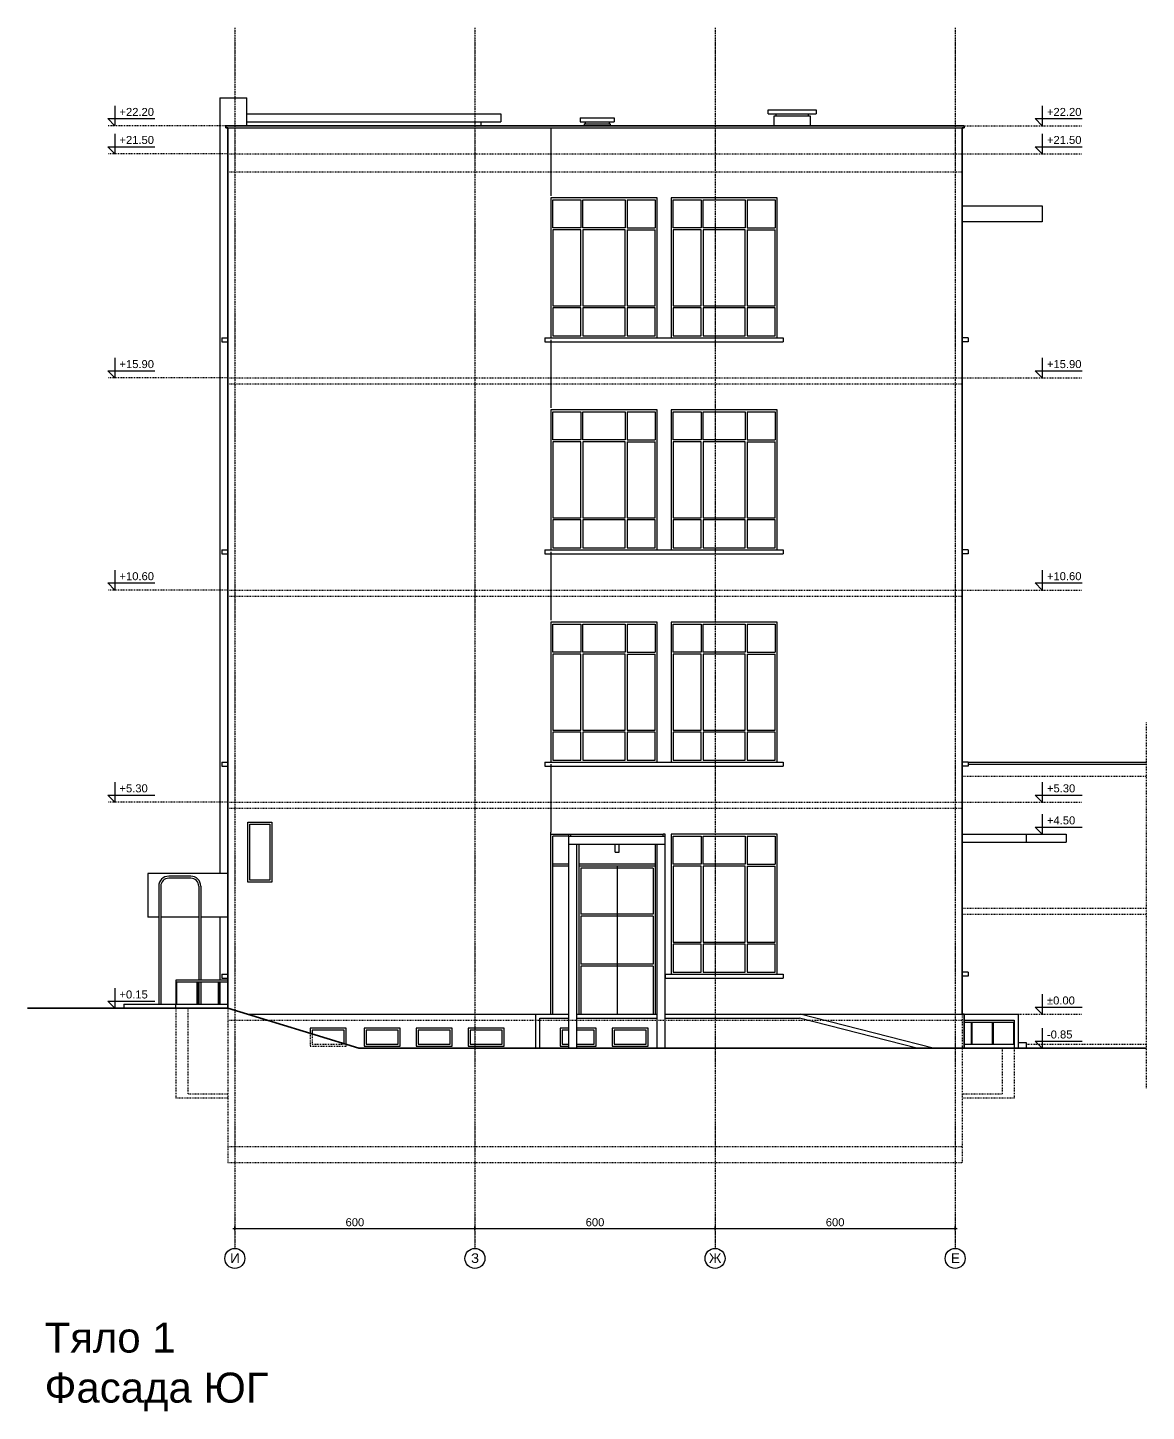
# Model space of a CAD drawing. Header units: inches. Extents: x -72385 to 39588, y -6525 to 66685.
# Drawn here: x -10819 to -8024, y 17634 to 21091 of the extents above; entities that cross this region are included whole.
import ezdxf

# ---------------------------------------------------------------- set-up
doc = ezdxf.new("R2010")
doc.units = ezdxf.units.IN
doc.header["$MEASUREMENT"] = 0
doc.linetypes.add('DashDot', pattern=[0.6, 0.4, -0.1, 0, -0.1])
doc.linetypes.add('Hidden', pattern=[0.4, 0.2, -0.2])
for name, color, linetype, lineweight in [('Надписи коти външни', 252, 'Continuous', 25), ('Надписи нива', 252, 'Continuous', 25), ('Надписи Оси', 252, 'Continuous', 25), ('Оси', 252, 'DashDot', 25), ('Фасади Разрези дебело', 7, 'Continuous', 35), ('Фасади Разрези пунктир', 253, 'Hidden', 25), ('Фасади Разрези средно', 252, 'Continuous', 30), ('Фасади Разрези тънко', 253, 'Continuous', 25)]:
    doc.layers.add(name, color=color, linetype=linetype, lineweight=lineweight)
doc.styles.add('Arial Regular', font='arial.ttf')
doc.styles.get("Standard").update_dxf_attribs({"font": 'arial.ttf'})
doc.dimstyles.new('Annotative', dxfattribs={"dimscale": 0, "dimtxt": 20, "dimasz": 5, "dimexe": 5, "dimexo": 5, "dimgap": 5, "dimtad": 1, "dimdec": 0, "dimzin": 0, "dimdsep": 46, "dimtxsty": 'Standard', "dimblk": 'ARCHTICK', "dimcen": 5, "dimdle": 5, "dimadec": 0, "dimazin": 0, "dimtfac": 1, "dimtdec": 0, "dimtofl": 0, "dimtmove": 0, "dimatfit": 3, "dimldrblk": 'ARCHTICK', "dimfxl": 5, "dimfxlon": 1, "dimtolj": 1, "dimtzin": 0, "dimarcsym": 1})

# ---------------------------------------------------------------- blocks, each defined once
blk = doc.blocks.new('_ArchTick')
at = {"color": 0, "linetype": 'ByBlock', "const_width": 0.15}
blk.add_lwpolyline([(-0.5, -0.5), (0.5, 0.5)], dxfattribs=at)
blk = doc.blocks.new('*D7028')
at = {"layer": 'Defpoints', "color": 0, "ltscale": 10, "transparency": 16777216}
for p in [(-8501.2, 18090.9), (-9101.2, 18040.9), (-8501.2, 18040.9)]:
    blk.add_point(p, dxfattribs=at)
at = {"layer": 'Надписи коти външни', "color": 0, "lineweight": -2, "ltscale": 10, "transparency": 16777216}
for p, q in [((-9106.2, 18090.9), (-8496.2, 18090.9)), ((-9101.2, 18085.9), (-9101.2, 18095.9)), ((-8501.2, 18085.9), (-8501.2, 18095.9))]:
    blk.add_line(p, q, dxfattribs=at)
at = {"layer": 'Надписи коти външни', "color": 0, "lineweight": -2, "ltscale": 10, "transparency": 16777216, "xscale": 5, "yscale": 5, "zscale": 5, "rotation": 180}
blk.add_blockref('_ArchTick', (-9101.2, 18090.9), dxfattribs=at)
at = {"layer": 'Надписи коти външни', "color": 0, "lineweight": -2, "ltscale": 10, "transparency": 16777216, "xscale": 5, "yscale": 5, "zscale": 5}
blk.add_blockref('_ArchTick', (-8501.2, 18090.9), dxfattribs=at)
at = {"layer": 'Надписи коти външни', "color": 0, "ltscale": 10, "transparency": 16777216, "insert": (-8801.2, 18106.1), "char_height": 20, "attachment_point": 5}
blk.add_mtext('\\A1;600', dxfattribs=at)
blk = doc.blocks.new('*D7029')
at = {"layer": 'Defpoints', "color": 0, "ltscale": 10, "transparency": 16777216}
for p in [(-9101.2, 18090.9), (-9701.2, 18040.9), (-9101.2, 18040.9)]:
    blk.add_point(p, dxfattribs=at)
at = {"layer": 'Надписи коти външни', "color": 0, "lineweight": -2, "ltscale": 10, "transparency": 16777216}
for p, q in [((-9706.2, 18090.9), (-9096.2, 18090.9)), ((-9701.2, 18085.9), (-9701.2, 18095.9)), ((-9101.2, 18085.9), (-9101.2, 18095.9))]:
    blk.add_line(p, q, dxfattribs=at)
at = {"layer": 'Надписи коти външни', "color": 0, "lineweight": -2, "ltscale": 10, "transparency": 16777216, "xscale": 5, "yscale": 5, "zscale": 5, "rotation": 180}
blk.add_blockref('_ArchTick', (-9701.2, 18090.9), dxfattribs=at)
at = {"layer": 'Надписи коти външни', "color": 0, "lineweight": -2, "ltscale": 10, "transparency": 16777216, "xscale": 5, "yscale": 5, "zscale": 5}
blk.add_blockref('_ArchTick', (-9101.2, 18090.9), dxfattribs=at)
at = {"layer": 'Надписи коти външни', "color": 0, "ltscale": 10, "transparency": 16777216, "insert": (-9401.2, 18106.1), "char_height": 20, "attachment_point": 5}
blk.add_mtext('\\A1;600', dxfattribs=at)
blk = doc.blocks.new('*D7030')
at = {"layer": 'Defpoints', "color": 0, "ltscale": 10, "transparency": 16777216}
for p in [(-9701.2, 18090.9), (-10301.2, 18040.9), (-9701.2, 18040.9)]:
    blk.add_point(p, dxfattribs=at)
at = {"layer": 'Надписи коти външни', "color": 0, "lineweight": -2, "ltscale": 10, "transparency": 16777216}
for p, q in [((-10306.2, 18090.9), (-9696.2, 18090.9)), ((-10301.2, 18085.9), (-10301.2, 18095.9)), ((-9701.2, 18085.9), (-9701.2, 18095.9))]:
    blk.add_line(p, q, dxfattribs=at)
at = {"layer": 'Надписи коти външни', "color": 0, "lineweight": -2, "ltscale": 10, "transparency": 16777216, "xscale": 5, "yscale": 5, "zscale": 5, "rotation": 180}
blk.add_blockref('_ArchTick', (-10301.2, 18090.9), dxfattribs=at)
at = {"layer": 'Надписи коти външни', "color": 0, "lineweight": -2, "ltscale": 10, "transparency": 16777216, "xscale": 5, "yscale": 5, "zscale": 5}
blk.add_blockref('_ArchTick', (-9701.2, 18090.9), dxfattribs=at)
at = {"layer": 'Надписи коти външни', "color": 0, "ltscale": 10, "transparency": 16777216, "insert": (-10001.2, 18106.1), "char_height": 20, "attachment_point": 5}
blk.add_mtext('\\A1;600', dxfattribs=at)

msp = doc.modelspace()

# ---------------------------------------------------------------- linework, layer by layer
at = {"layer": 'Надписи нива', "ltscale": 10}
for p, q in [((-10601.1, 20895.9), (-10601.1, 20845.9)), ((-8283.6, 20895.9), (-8283.6, 20845.9)), ((-10618.8, 20863.6), (-10501.1, 20863.6)), ((-10601.1, 20845.9), (-10618.8, 20863.6)), ((-8301.3, 20863.6), (-8183.6, 20863.6)), ((-8283.6, 20845.9), (-8301.3, 20863.6)), ((-10601.1, 20825.9), (-10601.1, 20775.9)), ((-8283.6, 20825.9), (-8283.6, 20775.9)), ((-10618.8, 20793.6), (-10501.1, 20793.6)), ((-10601.1, 20775.9), (-10618.8, 20793.6)), ((-8301.3, 20793.6), (-8183.6, 20793.6)), ((-8283.6, 20775.9), (-8301.3, 20793.6)), ((-10601.1, 20265.9), (-10601.1, 20215.9)), ((-8283.6, 20265.9), (-8283.6, 20215.9)), ((-10618.8, 20233.6), (-10501.1, 20233.6)), ((-10601.1, 20215.9), (-10618.8, 20233.6)), ((-8301.3, 20233.6), (-8183.6, 20233.6)), ((-8283.6, 20215.9), (-8301.3, 20233.6)), ((-10601.1, 19735.9), (-10601.1, 19685.9)), ((-8283.6, 19735.9), (-8283.6, 19685.9)), ((-10618.8, 19703.6), (-10501.1, 19703.6)), ((-10601.1, 19685.9), (-10618.8, 19703.6)), ((-8301.3, 19703.6), (-8183.6, 19703.6)), ((-8283.6, 19685.9), (-8301.3, 19703.6)), ((-10601.1, 19205.9), (-10601.1, 19155.9)), ((-8283.6, 19205.9), (-8283.6, 19155.9)), ((-10618.8, 19173.6), (-10501.1, 19173.6)), ((-10601.1, 19155.9), (-10618.8, 19173.6)), ((-8301.3, 19173.6), (-8183.6, 19173.6)), ((-8283.6, 19155.9), (-8301.3, 19173.6)), ((-8283.6, 19125.9), (-8283.6, 19075.9)), ((-8301.3, 19093.6), (-8183.6, 19093.6)), ((-8283.6, 19075.9), (-8301.3, 19093.6)), ((-10601.1, 18690.9), (-10601.1, 18640.9)), ((-8283.6, 18675.9), (-8283.6, 18625.9)), ((-10618.8, 18658.6), (-10501.1, 18658.6)), ((-10601.1, 18640.9), (-10618.8, 18658.6)), ((-8301.3, 18643.6), (-8183.6, 18643.6)), ((-8283.6, 18625.9), (-8301.3, 18643.6)), ((-8283.6, 18590.9), (-8283.6, 18540.9)), ((-8301.3, 18558.6), (-8183.6, 18558.6)), ((-8283.6, 18540.9), (-8301.3, 18558.6))]:
    msp.add_line(p, q, dxfattribs=at)
at = {"layer": 'Надписи нива', "linetype": 'Hidden', "ltscale": 10}
for p, q in [((-10323.8, 20845.9), (-10618.8, 20845.9)), ((-8483.6, 20845.9), (-8183.6, 20845.9)), ((-10318.8, 20775.9), (-10618.8, 20775.9)), ((-8483.6, 20775.9), (-8183.6, 20775.9)), ((-10318.8, 20215.9), (-10618.8, 20215.9)), ((-8483.6, 20215.9), (-8183.6, 20215.9)), ((-10318.8, 19685.9), (-10618.8, 19685.9)), ((-8483.6, 19685.9), (-8183.6, 19685.9)), ((-10318.8, 19155.9), (-10618.8, 19155.9)), ((-8483.6, 19155.9), (-8183.6, 19155.9)), ((-8483.6, 18625.9), (-8183.6, 18625.9))]:
    msp.add_line(p, q, dxfattribs=at)
at = {"layer": 'Надписи Оси', "ltscale": 50}
for centre in [(-10301.2, 18015.9), (-9701.2, 18015.9), (-9101.2, 18015.9), (-8501.2, 18015.9)]:
    msp.add_circle(centre, 25, dxfattribs=at)
at = {"layer": 'Оси', "ltscale": 10}
for p, q in [((-10301.2, 21090.9), (-10301.2, 18040.9)), ((-9701.2, 21090.9), (-9701.2, 18040.9)), ((-9101.2, 21090.9), (-9101.2, 18040.9)), ((-8501.2, 21090.9), (-8501.2, 18040.9))]:
    msp.add_line(p, q, dxfattribs=at)
at = {"layer": 'Фасади Разрези дебело', "ltscale": 10, "extrusion": (1.2091e-15, 1, -2.22045e-16)}
for p, q in [((-10323.8, 20845.9), (-8478.6, 20845.9)), ((-10818.8, 18640.9), (-10318.8, 18640.9)), ((-10318.8, 18640.9), (-9991, 18540.9)), ((-9991, 18540.9), (-8023.6, 18540.9))]:
    msp.add_line(p, q, dxfattribs=at)
at = {"layer": 'Фасади Разрези дебело', "ltscale": 10}
for p, q in [((-10323.8, 20845.9), (-10323.8, 20840.9, 0)), ((-10323.8, 20840.9, 0), (-10318.8, 20840.9)), ((-10318.8, 20840.9), (-10318.8, 18640.9)), ((-8483.6, 20840.9), (-8483.6, 18625.9)), ((-8483.6, 20840.9), (-8478.6, 20840.9)), ((-8478.6, 20845.9), (-8478.6, 20840.9)), ((-8478.6, 18625.9), (-8483.6, 18625.9)), ((-8478.6, 18625.9), (-8478.6, 18540.9))]:
    msp.add_line(p, q, dxfattribs=at)
at = {"layer": 'Фасади Разрези пунктир', "ltscale": 10, "extrusion": (1.2091e-15, 1, -2.22045e-16)}
for p, q in [((-10318.8, 20775.9), (-8483.6, 20775.9)), ((-10318.8, 20730.9), (-8483.6, 20730.9)), ((-10318.8, 20215.9), (-8483.6, 20215.9)), ((-10318.8, 20200.9), (-8483.6, 20200.9)), ((-10318.8, 19685.9), (-8483.6, 19685.9)), ((-10318.8, 19670.9), (-8483.6, 19670.9)), ((-10318.8, 19155.9), (-8483.6, 19155.9)), ((-10318.8, 19140.9), (-8483.6, 19140.9)), ((-10318.8, 18610.9), (-8483.6, 18610.9)), ((-10318.8, 18295.9), (-8483.6, 18295.9)), ((-10318.8, 18255.9), (-8483.6, 18255.9))]:
    msp.add_line(p, q, dxfattribs=at)
at = {"layer": 'Фасади Разрези пунктир', "ltscale": 10}
for p, q in [((-8023.6, 18440.9), (-8023.6, 19355.9)), ((-10448.8, 18640.9), (-10448.8, 18415.9)), ((-10418.8, 18640.9), (-10418.8, 18425.9)), ((-10318.8, 18640.9), (-10318.8, 18255.9)), ((-8483.6, 18625.9), (-8483.6, 18255.9)), ((-8383.6, 18540.9), (-8383.6, 18425.9)), ((-8353.6, 18540.9), (-8353.6, 18415.9))]:
    msp.add_line(p, q, dxfattribs=at)
at = {"layer": 'Фасади Разрези пунктир', "ltscale": 10, "extrusion": (-1.22465e-16, 1, -2.22045e-16)}
for p, q in [((-8483.6, 19220.9), (-8023.6, 19220.9)), ((-8483.6, 18890.9), (-8023.6, 18890.9)), ((-8483.6, 18875.9), (-8023.6, 18875.9)), ((-8323.6, 18550.9), (-8023.6, 18550.9))]:
    msp.add_line(p, q, dxfattribs=at)
at = {"layer": 'Фасади Разрези пунктир', "ltscale": 10, "extrusion": (-7.84095e-16, 1, -2.22045e-16)}
for p, q in [((-10318.8, 18415.9), (-10448.8, 18415.9)), ((-10318.8, 18425.9), (-10418.8, 18425.9))]:
    msp.add_line(p, q, dxfattribs=at)
at = {"layer": 'Фасади Разрези пунктир', "ltscale": 10, "extrusion": (-1.2091e-15, 1, -2.22045e-16)}
for p, q in [((-8383.6, 18425.9), (-8483.6, 18425.9)), ((-8353.6, 18415.9), (-8483.6, 18415.9))]:
    msp.add_line(p, q, dxfattribs=at)
at = {"layer": 'Фасади Разрези пунктир', "ltscale": 10}
for points in [[(-10113.1, 18578.2), (-10113.1, 18545.9), (-10023.1, 18545.9), (-10023.1, 18550.7)], [(-10108.1, 18576.7), (-10108.1, 18550.9), (-10028.1, 18550.9), (-10028.1, 18552.2)]]:
    msp.add_lwpolyline(points, dxfattribs=at)
at = {"layer": 'Фасади Разрези средно', "ltscale": 10}
for p, q in [((-9466.2, 19075.9), (-9461.2, 19075.9)), ((-9466.2, 18540.9), (-9466.2, 19075.9)), ((-9466.2, 19070.9), (-9226.2, 19070.9)), ((-9466.2, 19050.9), (-9226.2, 19050.9)), ((-9461.2, 19070.9), (-9461.2, 19075.9)), ((-9446.2, 18540.9), (-9446.2, 19050.9)), ((-9351.2, 19030.9), (-9351.2, 19050.9)), ((-9341.2, 19030.9), (-9341.2, 19050.9)), ((-9246.2, 18540.9), (-9246.2, 19050.9)), ((-9226.2, 19075.9), (-9231.2, 19075.9)), ((-9231.2, 19070.9), (-9231.2, 19075.9)), ((-9226.2, 18540.9), (-9226.2, 19075.9)), ((-9351.2, 19030.9), (-9341.2, 19030.9)), ((-10338.8, 18868.8), (-10338.8, 18710.9)), ((-10338.8, 18705.9), (-10338.8, 18650.9)), ((-8596.9, 18540.9), (-8890, 18615.9)), ((-8556.6, 18540.9), (-8888.7, 18625.9))]:
    msp.add_line(p, q, dxfattribs=at)
at = {"layer": 'Фасади Разрези средно', "ltscale": 10, "extrusion": (1.2091e-15, 1, -2.22045e-16)}
for p, q in [((-9548.7, 18625.9), (-9466.2, 18625.9)), ((-9538.7, 18615.9), (-9466.2, 18615.9)), ((-9446.2, 18625.9), (-9246.2, 18625.9)), ((-9446.2, 18615.9), (-9246.2, 18615.9)), ((-9226.2, 18625.9), (-8888.7, 18625.9)), ((-9226.2, 18615.9), (-8890, 18615.9))]:
    msp.add_line(p, q, dxfattribs=at)
at = {"layer": 'Фасади Разрези тънко', "ltscale": 10, "extrusion": (7.84095e-16, 1, -2.22045e-16)}
for p, q in [((-10338.8, 20915.9), (-10271.3, 20915.9)), ((-10271.3, 20875.9), (-9636.3, 20875.9)), ((-10271.3, 20855.9), (-9636.3, 20855.9))]:
    msp.add_line(p, q, dxfattribs=at)
at = {"layer": 'Фасади Разрези тънко', "ltscale": 10}
for p, q in [((-10338.8, 20915.9), (-10338.8, 18977.9)), ((-10271.3, 20845.9), (-10271.3, 20915.9)), ((-8968.6, 20875.9), (-8968.6, 20885.9)), ((-8848.6, 20885.9), (-8848.6, 20875.9)), ((-9686.3, 20855.9), (-9686.3, 20845.9)), ((-9636.3, 20875.9), (-9636.3, 20855.9)), ((-9438.6, 20865.9), (-9438.6, 20855.9)), ((-9428.6, 20850.9), (-9428.6, 20845.9)), ((-9426.1, 20855.9), (-9426.1, 20850.9)), ((-9366.1, 20855.9), (-9366.1, 20850.9)), ((-9363.6, 20850.9), (-9363.6, 20845.9)), ((-9353.6, 20865.9), (-9353.6, 20855.9, 0)), ((-8953.6, 20845.9), (-8953.6, 20870.9)), ((-8948.6, 20870.9), (-8948.6, 20875.9)), ((-8868.6, 20875.9), (-8868.6, 20870.9)), ((-8863.6, 20870.9), (-8863.6, 20845.9)), ((-9511.2, 20840.9), (-9511.2, 20670.9)), ((-9326.2, 20660.9), (-9326.2, 20590.9)), ((-9321.2, 20660.9), (-9321.2, 20590.9)), ((-9251.2, 20660.9), (-9251.2, 20590.9)), ((-9026.2, 20660.9), (-9026.2, 20590.9)), ((-9021.2, 20660.9), (-9021.2, 20590.9)), ((-8951.2, 20660.9), (-8951.2, 20590.9)), ((-8483.6, 20645.9), (-8283.6, 20645.9)), ((-8283.6, 20645.9), (-8283.6, 20605.9)), ((-8283.6, 20605.9), (-8483.6, 20605.9)), ((-10333.8, 20315.9), (-10333.8, 20305.9)), ((-9526.2, 20315.9), (-9526.2, 20305.9)), ((-9511.2, 20310.9), (-9511.2, 20140.9)), ((-8931.2, 20315.9), (-8931.2, 20305.9)), ((-8468.6, 20315.9), (-8468.6, 20305.9)), ((-9326.2, 20130.9), (-9326.2, 20060.9)), ((-9321.2, 20130.9), (-9321.2, 20060.9)), ((-9251.2, 20130.9), (-9251.2, 20060.9)), ((-9026.2, 20130.9), (-9026.2, 20060.9)), ((-9021.2, 20130.9), (-9021.2, 20060.9)), ((-8951.2, 20130.9), (-8951.2, 20060.9)), ((-10333.8, 19785.9), (-10333.8, 19775.9)), ((-9526.2, 19785.9), (-9526.2, 19775.9)), ((-9511.2, 19780.9), (-9511.2, 19610.9)), ((-8931.2, 19785.9), (-8931.2, 19775.9)), ((-8468.6, 19785.9), (-8468.6, 19775.9)), ((-9326.2, 19600.9), (-9326.2, 19530.9)), ((-9321.2, 19600.9), (-9321.2, 19530.9)), ((-9251.2, 19600.9), (-9251.2, 19530.9)), ((-9026.2, 19600.9), (-9026.2, 19530.9)), ((-9021.2, 19600.9), (-9021.2, 19530.9)), ((-8951.2, 19600.9), (-8951.2, 19530.9)), ((-10333.8, 19255.9), (-10333.8, 19245.9)), ((-9526.2, 19255.9), (-9526.2, 19245.9)), ((-9511.2, 19250.9), (-9511.2, 19080.9)), ((-8931.2, 19255.9), (-8931.2, 19245.9)), ((-8468.6, 19255.9), (-8468.6, 19245.9)), ((-8468.6, 19255.9), (-8023.6, 19255.9)), ((-8468.6, 19250.9), (-8023.6, 19250.9)), ((-10268.8, 18955.9), (-10268.8, 19105.9)), ((-10268.8, 19105.9), (-10208.8, 19105.9)), ((-10263.8, 18960.9), (-10263.8, 19100.9)), ((-10263.8, 19100.9), (-10213.8, 19100.9)), ((-10213.8, 19100.9), (-10213.8, 18960.9)), ((-10208.8, 19105.9), (-10208.8, 18955.9)), ((-9511.2, 18625.9), (-9511.2, 19080.9)), ((-9511.2, 19075.9), (-9466.2, 19075.9)), ((-9506.2, 19000.9), (-9506.2, 19070.9)), ((-9461.2, 19075.9), (-9231.2, 19075.9)), ((-9441.2, 19050.9), (-9441.2, 19000.9)), ((-9251.2, 19050.9), (-9251.2, 19000.9)), ((-9026.2, 19070.9), (-9026.2, 19000.9)), ((-9021.2, 19070.9), (-9021.2, 19000.9)), ((-8951.2, 19070.9), (-8951.2, 19000.9)), ((-8323.6, 19075.9), (-8323.6, 19055.9)), ((-8223.6, 19075.9), (-8223.6, 19055.9)), ((-9506.2, 18625.9), (-9506.2, 19000.9)), ((-9441.2, 19000.9), (-9441.2, 18625.9)), ((-9436.2, 18990.9), (-9436.2, 18875.9)), ((-9346.2, 18995.9), (-9346.2, 18625.9)), ((-9256.2, 18990.9), (-9256.2, 18875.9)), ((-9251.2, 19000.9), (-9251.2, 18625.9)), ((-10518.8, 18977.9), (-10518.8, 18868.8)), ((-10318.8, 18977.9), (-10518.8, 18977.9)), ((-10491.3, 18945.9), (-10491.3, 18650.9)), ((-10486.3, 18945.9), (-10486.3, 18650.9)), ((-10391.3, 18945.9), (-10391.3, 18710.9)), ((-10386.3, 18945.9), (-10386.3, 18710.9)), ((-10208.8, 18955.9), (-10268.8, 18955.9)), ((-10213.8, 18960.9), (-10263.8, 18960.9)), ((-10491.3, 18868.8), (-10518.8, 18868.8)), ((-10391.3, 18868.8), (-10486.3, 18868.8)), ((-10318.8, 18868.8), (-10386.3, 18868.8)), ((-9436.2, 18870.9), (-9436.2, 18750.9)), ((-9256.2, 18870.9), (-9256.2, 18750.9)), ((-9436.2, 18745.9), (-9436.2, 18625.9)), ((-9256.2, 18745.9), (-9256.2, 18625.9)), ((-10448.8, 18710.9), (-10448.8, 18650.9)), ((-10446.8, 18705.9), (-10446.8, 18650.9)), ((-10395.8, 18705.9), (-10395.8, 18650.9)), ((-10393.8, 18705.9), (-10393.8, 18650.9)), ((-10391.3, 18705.9), (-10391.3, 18650.9)), ((-10386.3, 18705.9), (-10386.3, 18650.9)), ((-10342.8, 18705.9), (-10342.8, 18650.9)), ((-10340.8, 18705.9), (-10340.8, 18650.9)), ((-10333.8, 18725.9), (-10333.8, 18715.9)), ((-9226.2, 18725.9), (-9226.2, 18715.9)), ((-8931.2, 18725.9), (-8931.2, 18715.9)), ((-8468.6, 18730.9), (-8468.6, 18720.9)), ((-10578.8, 18650.9), (-10578.8, 18640.9)), ((-10448.8, 18640.9), (-10448.8, 18650.9)), ((-9548.7, 18540.9), (-9548.7, 18625.9)), ((-9538.7, 18540.9), (-9538.7, 18615.9)), ((-8888.7, 18625.9), (-8483.6, 18625.9)), ((-8478.6, 18625.9), (-8343.6, 18625.9)), ((-8461.6, 18605.9), (-8461.6, 18550.9)), ((-8459.6, 18605.9), (-8459.6, 18550.9)), ((-8408.6, 18605.9), (-8408.6, 18550.9)), ((-8406.6, 18605.9), (-8406.6, 18550.9)), ((-8355.6, 18605.9), (-8355.6, 18550.9)), ((-8353.6, 18610.9), (-8353.6, 18550.9)), ((-8343.6, 18625.9), (-8343.6, 18540.9)), ((-8353.6, 18550.9), (-8353.6, 18540.9)), ((-8323.6, 18555.1), (-8323.6, 18540.9))]:
    msp.add_line(p, q, dxfattribs=at)
at = {"layer": 'Фасади Разрези тънко', "ltscale": 10, "extrusion": (1.2091e-15, 1, -2.22045e-16)}
for p, q in [((-8968.6, 20885.9), (-8848.6, 20885.9)), ((-9438.6, 20865.9), (-9353.6, 20865.9)), ((-9438.6, 20855.9), (-9353.6, 20855.9, 0)), ((-9428.6, 20850.9), (-9363.6, 20850.9, 0)), ((-8968.6, 20875.9), (-8848.6, 20875.9)), ((-8953.6, 20870.9), (-8863.6, 20870.9)), ((-10318.8, 20840.9), (-8483.6, 20840.9)), ((-10333.8, 20315.9), (-10318.8, 20315.9)), ((-10333.8, 20305.9), (-10318.8, 20305.9)), ((-9526.2, 20315.9), (-8931.2, 20315.9)), ((-9526.2, 20305.9), (-8931.2, 20305.9)), ((-10333.8, 19785.9), (-10318.8, 19785.9)), ((-10333.8, 19775.9), (-10318.8, 19775.9)), ((-9526.2, 19785.9), (-8931.2, 19785.9)), ((-9526.2, 19775.9), (-8931.2, 19775.9)), ((-10333.8, 19255.9), (-10318.8, 19255.9)), ((-10333.8, 19245.9), (-10318.8, 19245.9)), ((-9526.2, 19255.9), (-8931.2, 19255.9)), ((-9526.2, 19245.9), (-8931.2, 19245.9)), ((-8483.6, 19075.9), (-8223.6, 19075.9)), ((-8483.6, 19055.9), (-8223.6, 19055.9)), ((-10333.8, 18725.9), (-10318.8, 18725.9)), ((-10333.8, 18715.9), (-10318.8, 18715.9)), ((-9226.2, 18725.9), (-8931.2, 18725.9)), ((-9226.2, 18715.9), (-8931.2, 18715.9)), ((-10578.8, 18650.9), (-10318.8, 18650.9)), ((-10269.6, 18625.9), (-9548.7, 18625.9)), ((-8478.6, 18610.9), (-8353.6, 18610.9)), ((-8478.6, 18605.9), (-8353.6, 18605.9)), ((-8478.6, 18550.9), (-8353.6, 18550.9)), ((-8343.6, 18555.1), (-8323.6, 18555.1))]:
    msp.add_line(p, q, dxfattribs=at)
at = {"layer": 'Фасади Разрези тънко', "ltscale": 10, "extrusion": (2.5431e-15, 1, -2.22045e-16)}
for p, q in [((-9321.2, 20660.9), (-9251.2, 20660.9)), ((-9021.2, 20660.9), (-8951.2, 20660.9)), ((-9321.2, 20590.9), (-9251.2, 20590.9)), ((-9321.2, 20585.9), (-9251.2, 20585.9)), ((-9021.2, 20590.9), (-8951.2, 20590.9)), ((-9021.2, 20585.9), (-8951.2, 20585.9)), ((-9321.2, 20130.9), (-9251.2, 20130.9)), ((-9021.2, 20130.9), (-8951.2, 20130.9)), ((-9321.2, 20060.9), (-9251.2, 20060.9)), ((-9321.2, 20055.9), (-9251.2, 20055.9)), ((-9021.2, 20060.9), (-8951.2, 20060.9)), ((-9021.2, 20055.9), (-8951.2, 20055.9)), ((-9321.2, 19600.9), (-9251.2, 19600.9)), ((-9021.2, 19600.9), (-8951.2, 19600.9)), ((-9321.2, 19530.9), (-9251.2, 19530.9)), ((-9321.2, 19525.9), (-9251.2, 19525.9)), ((-9021.2, 19530.9), (-8951.2, 19530.9)), ((-9021.2, 19525.9), (-8951.2, 19525.9)), ((-9021.2, 19070.9), (-8951.2, 19070.9)), ((-9021.2, 19000.9), (-8951.2, 19000.9)), ((-9021.2, 18995.9), (-8951.2, 18995.9))]:
    msp.add_line(p, q, dxfattribs=at)
at = {"layer": 'Фасади Разрези тънко', "ltscale": 10, "extrusion": (1.7544e-13, 1, -2.22045e-16)}
for p, q in [((-8468.6, 20315.9), (-8483.6, 20315.9)), ((-8468.6, 20305.9), (-8483.6, 20305.9)), ((-8468.6, 19785.9), (-8483.6, 19785.9)), ((-8468.6, 19775.9), (-8483.6, 19775.9)), ((-8468.6, 19255.9), (-8483.6, 19255.9)), ((-8468.6, 19245.9), (-8483.6, 19245.9)), ((-8468.6, 18730.9), (-8483.6, 18730.9)), ((-8468.6, 18720.9), (-8483.6, 18720.9))]:
    msp.add_line(p, q, dxfattribs=at)
at = {"layer": 'Фасади Разрези тънко', "ltscale": 10, "extrusion": (-2.11463e-15, 1, -2.22045e-16)}
for p, q in [((-9466.2, 19070.9), (-9506.2, 19070.9)), ((-9466.2, 19000.9), (-9506.2, 19000.9)), ((-9466.2, 18995.9), (-9506.2, 18995.9)), ((-9251.2, 19000.9), (-9441.2, 19000.9)), ((-9251.2, 18995.9), (-9441.2, 18995.9)), ((-9256.2, 18990.9), (-9436.2, 18990.9)), ((-9256.2, 18875.9), (-9436.2, 18875.9)), ((-9256.2, 18870.9), (-9436.2, 18870.9)), ((-9256.2, 18750.9), (-9436.2, 18750.9)), ((-9256.2, 18745.9), (-9436.2, 18745.9))]:
    msp.add_line(p, q, dxfattribs=at)
at = {"layer": 'Фасади Разрези тънко', "ltscale": 10, "extrusion": (-7.84095e-16, 1, -2.22045e-16)}
for p, q in [((-10411.3, 18970.9), (-10466.3, 18970.9)), ((-10411.3, 18965.9), (-10466.3, 18965.9)), ((-10318.8, 18710.9), (-10448.8, 18710.9)), ((-10318.8, 18705.9), (-10448.8, 18705.9))]:
    msp.add_line(p, q, dxfattribs=at)
at = {"layer": 'Фасади Разрези тънко', "ltscale": 10}
for points in [[(-10023.1, 18550.7), (-10023.1, 18590.9), (-10113.1, 18590.9), (-10113.1, 18578.2)], [(-10028.1, 18552.2), (-10028.1, 18585.9), (-10108.1, 18585.9), (-10108.1, 18576.7)], [(-9466.2, 18590.9), (-9488.1, 18590.9), (-9488.1, 18545.9), (-9466.2, 18545.9)], [(-9466.2, 18585.9), (-9483.1, 18585.9), (-9483.1, 18550.9), (-9466.2, 18550.9)], [(-9446.2, 18545.9), (-9398.1, 18545.9), (-9398.1, 18590.9), (-9446.2, 18590.9)], [(-9446.2, 18550.9), (-9403.1, 18550.9), (-9403.1, 18585.9), (-9446.2, 18585.9)]]:
    msp.add_lwpolyline(points, dxfattribs=at)
for points in [[(-9888.1, 18590.9), (-9978.1, 18590.9), (-9978.1, 18545.9), (-9888.1, 18545.9)], [(-9893.1, 18585.9), (-9973.1, 18585.9), (-9973.1, 18550.9), (-9893.1, 18550.9)], [(-9758.1, 18590.9), (-9848.1, 18590.9), (-9848.1, 18545.9), (-9758.1, 18545.9)], [(-9763.1, 18585.9), (-9843.1, 18585.9), (-9843.1, 18550.9), (-9763.1, 18550.9)], [(-9628.1, 18590.9), (-9718.1, 18590.9), (-9718.1, 18545.9), (-9628.1, 18545.9)], [(-9633.1, 18585.9), (-9713.1, 18585.9), (-9713.1, 18550.9), (-9633.1, 18550.9)], [(-9268, 18590.9), (-9358.1, 18590.9), (-9358.1, 18545.9), (-9268, 18545.9)], [(-9273, 18585.9), (-9353.1, 18585.9), (-9353.1, 18550.9), (-9273, 18550.9)]]:
    msp.add_lwpolyline(points, close=True, dxfattribs=at)
for points in [[(-9246.2, 20665.9, 0), (-9511.2, 20665.9, 0), (-9511.2, 20315.9, 0), (-9246.2, 20315.9, 0), (-9246.2, 20665.9, 0)], [(-9326.2, 20590.9, 0), (-9431.2, 20590.9, 0), (-9431.2, 20660.9, 0), (-9326.2, 20660.9, 0)], [(-8946.2, 20665.9, 0), (-9211.2, 20665.9, 0), (-9211.2, 20315.9, 0), (-8946.2, 20315.9, 0), (-8946.2, 20665.9, 0)], [(-9026.2, 20590.9, 0), (-9131.2, 20590.9, 0), (-9131.2, 20660.9, 0), (-9026.2, 20660.9, 0)], [(-9326.2, 20585.9, 0), (-9431.2, 20585.9, 0), (-9431.2, 20395.9, 0), (-9326.2, 20395.9, 0), (-9326.2, 20585.9, 0)], [(-9321.2, 20585.9, 0), (-9321.2, 20395.9, 0), (-9251.2, 20395.9, 0), (-9251.2, 20585.9, 0)], [(-9026.2, 20585.9, 0), (-9131.2, 20585.9, 0), (-9131.2, 20395.9, 0), (-9026.2, 20395.9, 0), (-9026.2, 20585.9, 0)], [(-9021.2, 20585.9, 0), (-9021.2, 20395.9, 0), (-8951.2, 20395.9, 0), (-8951.2, 20585.9, 0)], [(-9246.2, 20135.9, 0), (-9511.2, 20135.9, 0), (-9511.2, 19785.9, 0), (-9246.2, 19785.9, 0), (-9246.2, 20135.9, 0)], [(-9326.2, 20060.9, 0), (-9431.2, 20060.9, 0), (-9431.2, 20130.9, 0), (-9326.2, 20130.9, 0)], [(-8946.2, 20135.9, 0), (-9211.2, 20135.9, 0), (-9211.2, 19785.9, 0), (-8946.2, 19785.9, 0), (-8946.2, 20135.9, 0)], [(-9026.2, 20060.9, 0), (-9131.2, 20060.9, 0), (-9131.2, 20130.9, 0), (-9026.2, 20130.9, 0)], [(-9326.2, 20055.9, 0), (-9431.2, 20055.9, 0), (-9431.2, 19865.9, 0), (-9326.2, 19865.9, 0), (-9326.2, 20055.9, 0)], [(-9321.2, 20055.9, 0), (-9321.2, 19865.9, 0), (-9251.2, 19865.9, 0), (-9251.2, 20055.9, 0)], [(-9026.2, 20055.9, 0), (-9131.2, 20055.9, 0), (-9131.2, 19865.9, 0), (-9026.2, 19865.9, 0), (-9026.2, 20055.9, 0)], [(-9021.2, 20055.9, 0), (-9021.2, 19865.9, 0), (-8951.2, 19865.9, 0), (-8951.2, 20055.9, 0)], [(-9246.2, 19605.9, 0), (-9511.2, 19605.9, 0), (-9511.2, 19255.9, 0), (-9246.2, 19255.9, 0), (-9246.2, 19605.9, 0)], [(-8946.2, 19605.9, 0), (-9211.2, 19605.9, 0), (-9211.2, 19255.9, 0), (-8946.2, 19255.9, 0), (-8946.2, 19605.9, 0)], [(-9326.2, 19530.9, 0), (-9431.2, 19530.9, 0), (-9431.2, 19600.9, 0), (-9326.2, 19600.9, 0)], [(-9026.2, 19530.9, 0), (-9131.2, 19530.9, 0), (-9131.2, 19600.9, 0), (-9026.2, 19600.9, 0)], [(-9326.2, 19525.9, 0), (-9431.2, 19525.9, 0), (-9431.2, 19335.9, 0), (-9326.2, 19335.9, 0), (-9326.2, 19525.9, 0)], [(-9321.2, 19525.9, 0), (-9321.2, 19335.9, 0), (-9251.2, 19335.9, 0), (-9251.2, 19525.9, 0)], [(-9026.2, 19525.9, 0), (-9131.2, 19525.9, 0), (-9131.2, 19335.9, 0), (-9026.2, 19335.9, 0), (-9026.2, 19525.9, 0)], [(-9021.2, 19525.9, 0), (-9021.2, 19335.9, 0), (-8951.2, 19335.9, 0), (-8951.2, 19525.9, 0)], [(-8946.2, 19075.9, 0), (-9211.2, 19075.9, 0), (-9211.2, 18725.9, 0), (-8946.2, 18725.9, 0), (-8946.2, 19075.9, 0)], [(-9026.2, 19000.9, 0), (-9131.2, 19000.9, 0), (-9131.2, 19070.9, 0), (-9026.2, 19070.9, 0)], [(-9026.2, 18995.9, 0), (-9131.2, 18995.9, 0), (-9131.2, 18805.9, 0), (-9026.2, 18805.9, 0), (-9026.2, 18995.9, 0)], [(-9021.2, 18995.9, 0), (-9021.2, 18805.9, 0), (-8951.2, 18805.9, 0), (-8951.2, 18995.9, 0)]]:
    msp.add_polyline3d(points, dxfattribs=at)
for points in [[(-9506.2, 20590.9, 0), (-9506.2, 20660.9, 0), (-9436.2, 20660.9, 0), (-9436.2, 20590.9, 0)], [(-9206.2, 20590.9, 0), (-9206.2, 20660.9, 0), (-9136.2, 20660.9, 0), (-9136.2, 20590.9, 0)], [(-9506.2, 20395.9, 0), (-9436.2, 20395.9, 0), (-9436.2, 20585.9, 0), (-9506.2, 20585.9, 0)], [(-9206.2, 20395.9, 0), (-9136.2, 20395.9, 0), (-9136.2, 20585.9, 0), (-9206.2, 20585.9, 0)], [(-9506.2, 20320.9, 0), (-9436.2, 20320.9, 0), (-9436.2, 20390.9, 0), (-9506.2, 20390.9, 0)], [(-9431.2, 20320.9, 0), (-9326.2, 20320.9, 0), (-9326.2, 20390.9, 0), (-9431.2, 20390.9, 0)], [(-9251.2, 20320.9, 0), (-9251.2, 20390.9, 0), (-9321.2, 20390.9, 0), (-9321.2, 20320.9, 0)], [(-9206.2, 20320.9, 0), (-9136.2, 20320.9, 0), (-9136.2, 20390.9, 0), (-9206.2, 20390.9, 0)], [(-9131.2, 20320.9, 0), (-9026.2, 20320.9, 0), (-9026.2, 20390.9, 0), (-9131.2, 20390.9, 0)], [(-8951.2, 20320.9, 0), (-8951.2, 20390.9, 0), (-9021.2, 20390.9, 0), (-9021.2, 20320.9, 0)], [(-9506.2, 20060.9, 0), (-9506.2, 20130.9, 0), (-9436.2, 20130.9, 0), (-9436.2, 20060.9, 0)], [(-9206.2, 20060.9, 0), (-9206.2, 20130.9, 0), (-9136.2, 20130.9, 0), (-9136.2, 20060.9, 0)], [(-9506.2, 19865.9, 0), (-9436.2, 19865.9, 0), (-9436.2, 20055.9, 0), (-9506.2, 20055.9, 0)], [(-9206.2, 19865.9, 0), (-9136.2, 19865.9, 0), (-9136.2, 20055.9, 0), (-9206.2, 20055.9, 0)], [(-9506.2, 19790.9, 0), (-9436.2, 19790.9, 0), (-9436.2, 19860.9, 0), (-9506.2, 19860.9, 0)], [(-9431.2, 19790.9, 0), (-9326.2, 19790.9, 0), (-9326.2, 19860.9, 0), (-9431.2, 19860.9, 0)], [(-9251.2, 19790.9, 0), (-9251.2, 19860.9, 0), (-9321.2, 19860.9, 0), (-9321.2, 19790.9, 0)], [(-9206.2, 19790.9, 0), (-9136.2, 19790.9, 0), (-9136.2, 19860.9, 0), (-9206.2, 19860.9, 0)], [(-9131.2, 19790.9, 0), (-9026.2, 19790.9, 0), (-9026.2, 19860.9, 0), (-9131.2, 19860.9, 0)], [(-8951.2, 19790.9, 0), (-8951.2, 19860.9, 0), (-9021.2, 19860.9, 0), (-9021.2, 19790.9, 0)], [(-9506.2, 19530.9, 0), (-9506.2, 19600.9, 0), (-9436.2, 19600.9, 0), (-9436.2, 19530.9, 0)], [(-9206.2, 19530.9, 0), (-9206.2, 19600.9, 0), (-9136.2, 19600.9, 0), (-9136.2, 19530.9, 0)], [(-9506.2, 19335.9, 0), (-9436.2, 19335.9, 0), (-9436.2, 19525.9, 0), (-9506.2, 19525.9, 0)], [(-9206.2, 19335.9, 0), (-9136.2, 19335.9, 0), (-9136.2, 19525.9, 0), (-9206.2, 19525.9, 0)], [(-9506.2, 19260.9, 0), (-9436.2, 19260.9, 0), (-9436.2, 19330.9, 0), (-9506.2, 19330.9, 0)], [(-9431.2, 19260.9, 0), (-9326.2, 19260.9, 0), (-9326.2, 19330.9, 0), (-9431.2, 19330.9, 0)], [(-9251.2, 19260.9, 0), (-9251.2, 19330.9, 0), (-9321.2, 19330.9, 0), (-9321.2, 19260.9, 0)], [(-9206.2, 19260.9, 0), (-9136.2, 19260.9, 0), (-9136.2, 19330.9, 0), (-9206.2, 19330.9, 0)], [(-9131.2, 19260.9, 0), (-9026.2, 19260.9, 0), (-9026.2, 19330.9, 0), (-9131.2, 19330.9, 0)], [(-8951.2, 19260.9, 0), (-8951.2, 19330.9, 0), (-9021.2, 19330.9, 0), (-9021.2, 19260.9, 0)], [(-9206.2, 19000.9, 0), (-9206.2, 19070.9, 0), (-9136.2, 19070.9, 0), (-9136.2, 19000.9, 0)], [(-9206.2, 18805.9, 0), (-9136.2, 18805.9, 0), (-9136.2, 18995.9, 0), (-9206.2, 18995.9, 0)], [(-9206.2, 18730.9, 0), (-9136.2, 18730.9, 0), (-9136.2, 18800.9, 0), (-9206.2, 18800.9, 0)], [(-9131.2, 18730.9, 0), (-9026.2, 18730.9, 0), (-9026.2, 18800.9, 0), (-9131.2, 18800.9, 0)], [(-8951.2, 18730.9, 0), (-8951.2, 18800.9, 0), (-9021.2, 18800.9, 0), (-9021.2, 18730.9, 0)]]:
    msp.add_polyline3d(points, close=True, dxfattribs=at)
for centre, radius, start, end in [((-10466.3, 18945.9), 25, 90, 180), ((-10466.3, 18945.9), 20, 90, 180), ((-10411.3, 18945.9), 25, 360, 90), ((-10411.3, 18945.9), 20, 360, 90)]:
    msp.add_arc(centre, radius, start, end, dxfattribs=at)

# ---------------------------------------------------------------- texts
at = {"ltscale": 10, "insert": (-10168.4, 17855.6), "char_height": 75, "width": 1216.339, "attachment_point": 2, "style": 'Arial Regular'}
msp.add_mtext('\\pxql;Тяло 1\\PФасада ЮГ', dxfattribs=at)
at = {"layer": 'Надписи нива', "ltscale": 10, "char_height": 20, "width": 180.489, "attachment_point": 1, "style": 'Arial Regular'}
for s, insert in [('+22.20', (-10589.4, 20890.4)), ('+22.20', (-8271.9, 20890.4)), ('+21.50', (-10589.4, 20820.4)), ('+21.50', (-8271.9, 20820.4)), ('+15.90', (-10589.4, 20260.4)), ('+15.90', (-8271.9, 20260.4)), ('+10.60', (-10589.4, 19730.4)), ('+10.60', (-8271.9, 19730.4)), ('+5.30', (-10589.4, 19200.4)), ('+5.30', (-8271.9, 19200.4)), ('+4.50', (-8271.9, 19120.4)), ('+0.15', (-10589.4, 18685.4)), ('±0.00', (-8271.9, 18670.4)), ('-0.85', (-8271.9, 18585.4))]:
    msp.add_mtext(s, dxfattribs=dict(at, insert=insert))
at = {"layer": 'Надписи Оси', "ltscale": 100, "char_height": 24, "width": 27.213, "attachment_point": 1, "style": 'Arial Regular'}
for s, insert in [('\\pxqc;И', (-10314.5, 18028.6)), ('\\pxqc;З', (-9714.5, 18028.6)), ('\\pxqc;Ж', (-9114.5, 18028.6)), ('\\pxqc;Е', (-8514.5, 18028.6))]:
    msp.add_mtext(s, dxfattribs=dict(at, insert=insert))

# ---------------------------------------------------------------- dimensions: what is measured, and where the dimension line sits
at = {"layer": 'Надписи коти външни', "ltscale": 10}
for base, p1, p2, picture, middle in [((-9701.2, 18090.9), (-10301.2, 18040.9), (-9701.2, 18040.9), '*D7030', (-10001.2, 18106.1)), ((-9101.2, 18090.9), (-9701.2, 18040.9), (-9101.2, 18040.9), '*D7029', (-9401.2, 18106.1)), ((-8501.2, 18090.9), (-9101.2, 18040.9), (-8501.2, 18040.9), '*D7028', (-8801.2, 18106.1))]:
    dim = msp.add_linear_dim(base=base, p1=p1, p2=p2, dimstyle='Annotative', override={"dimscale": 0, "dimtix": 0, "dimtofl": 0, "dimtmove": 0, "dimatfit": 3}, dxfattribs=at)
    dim.commit()
    dim.dimension.update_dxf_attribs({"geometry": picture, "text_midpoint": middle})

doc.saveas('drawing.dxf')
